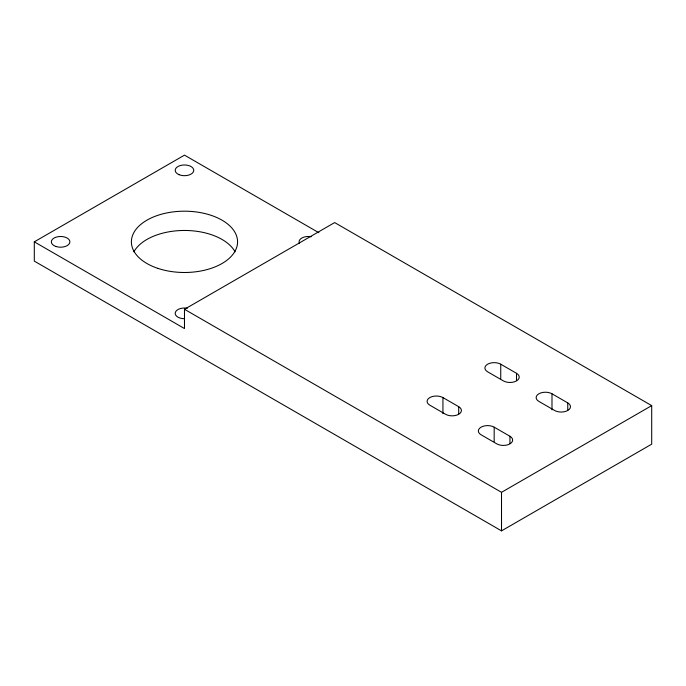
<?xml version="1.0" encoding="UTF-8"?>
<svg xmlns="http://www.w3.org/2000/svg" width="686" height="686" viewBox="0 0 686 686"><rect width="100%" height="100%" fill="white"/><g stroke="black" fill="none" stroke-linecap="round" stroke-linejoin="round"><path stroke-width="1.03" d="M34.3 241.841L184.483 328.551L184.483 309.283L334.657 222.573L651.7 405.623L651.7 444.159L501.517 530.861L34.3 261.109L34.3 241.841L184.483 155.139L318.896 232.743M184.483 309.283L501.517 492.325L651.7 405.623M500.746 364.206L516.515 373.313A9.287 5.368 0 0 1 516.515 380.901A9.287 5.368 0 0 1 503.378 380.901L487.609 371.795A9.287 5.368 0 0 1 487.609 364.206A9.287 5.368 0 0 1 500.746 364.206L500.746 378.663M551.99 393.79L567.759 402.896A9.287 5.368 0 0 1 567.759 410.485A9.287 5.368 0 0 1 554.614 410.485L538.853 401.379A9.287 5.368 0 0 1 538.853 393.79A9.287 5.368 0 0 1 551.99 393.79L551.99 409.851M442.933 397.588L458.702 406.687A9.287 5.368 0 0 1 458.702 414.275A9.287 5.368 0 0 1 445.566 414.275L429.796 405.169A9.287 5.368 0 0 1 429.796 397.588A9.287 5.368 0 0 1 442.933 397.588L442.933 413.641M494.177 427.172L509.947 436.27A9.287 5.368 0 0 1 509.947 443.859A9.287 5.368 0 0 1 496.801 443.859L481.04 434.752A9.287 5.368 0 0 1 481.04 427.172A9.287 5.368 0 0 1 494.177 427.172L494.177 441.621M567.759 402.896L567.759 410.125M516.515 373.313L516.515 380.541M509.947 436.27L509.947 443.499M501.517 492.325L501.517 530.861M458.702 406.687L458.702 413.915M133.881 251.813A53.096 30.656 0 0 1 184.483 230.462A53.096 30.656 0 0 1 235.075 251.813M299.499 243.47A9.287 5.368 0 0 1 301.78 238.051A9.287 5.368 0 0 1 311.17 236.73M184.483 318.724A9.287 5.368 0 0 1 175.299 312.542A9.287 5.368 0 0 1 187.295 308.254M179.029 174.673A9.287 5.368 0 0 0 193.718 170.883A9.287 5.368 0 0 0 180.692 165.429A9.287 5.368 0 0 0 179.029 174.673M55.96 246.488A9.287 5.368 0 0 0 69.895 241.841A9.287 5.368 0 0 0 55.96 237.202A9.287 5.368 0 0 0 55.96 246.488M157.934 268.389A53.096 30.656 0 0 0 237.57 241.841A53.096 30.656 0 0 0 157.934 215.293A53.096 30.656 0 0 0 157.934 268.389"/></g></svg>
